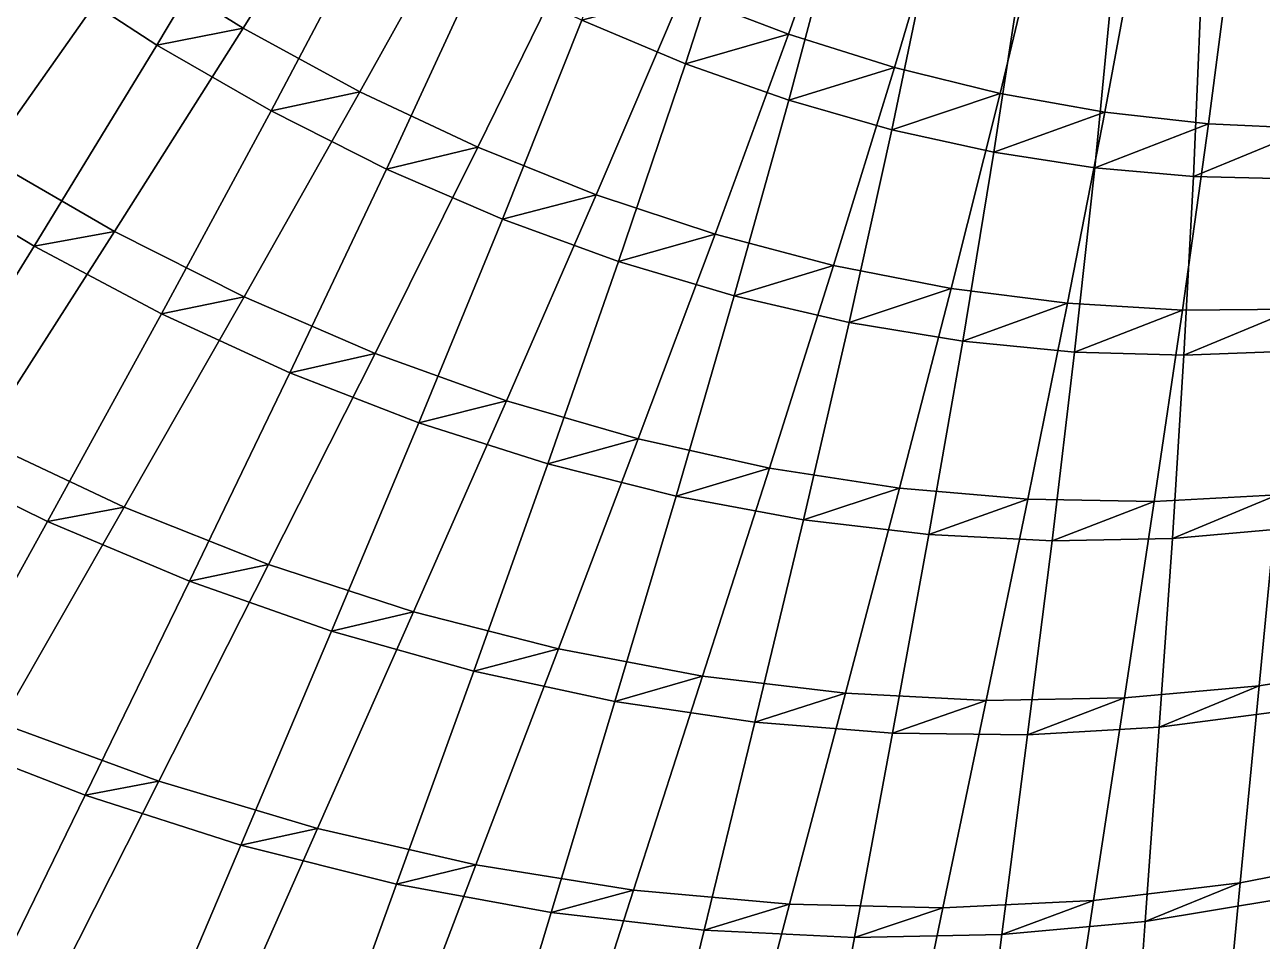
# Model space of a CAD drawing. Header units: metres. Extents: x -2184624 to 1125696, y -1900362 to 1900362.
# Drawn here: x -233512 to -54499, y -534215 to -401595 of the extents above; entities that cross this region are included whole.
import ezdxf

# ---------------------------------------------------------------- set-up
doc = ezdxf.new("R2010")
doc.units = ezdxf.units.M

msp = doc.modelspace()

# ---------------------------------------------------------------- linework, layer by layer
at = {"layer": '1'}
for points in [[(-183941.92, -373288.38, 381148.06), (-201894.14, -402082.94, 398091.2), (-218540.86, -391730.72, 408008.97), (-198757.22, -363311.16, 390628.84)], [(-197422.61, -376043.2, 363310.7), (-214405.17, -404541.56, 380000.7), (-230722.98, -393890.28, 389935.84), (-211917, -365758.03, 372788.03)], [(-112994.29, -374609.75, 323249), (-123053.3, -402951.5, 338965.94), (-138407.84, -397091.5, 350164.8), (-126578.43, -368580.62, 333848.97)], [(-214405.17, -404541.56, 380000.7), (-201894.14, -402082.94, 398091.2), (-183941.92, -373288.38, 381148.06), (-197422.61, -376043.2, 363310.7)], [(-197422.61, -376043.2, 363310.7), (-183941.92, -373288.38, 381148.06), (-201894.14, -402082.94, 398091.2), (-214405.17, -404541.56, 380000.7)], [(-168908.25, -382251.9, 371247.47), (-185016.47, -411288.16, 387732.7), (-201894.14, -402082.94, 398091.2), (-183941.92, -373288.38, 381148.06)], [(-128859.086, -379159.2, 305911.56), (-137935.27, -407232.75, 321224.5), (-152922.44, -400943.56, 332384.2), (-142090.44, -372697.38, 316447.9)], [(-137935.27, -407232.75, 321224.5), (-123053.3, -402951.5, 338965.94), (-112994.29, -374609.75, 323249), (-128859.086, -379159.2, 305911.56)], [(-128859.086, -379159.2, 305911.56), (-112994.29, -374609.75, 323249), (-123053.3, -402951.5, 338965.94), (-137935.27, -407232.75, 321224.5)], [(-99384.88, -379726.9, 312217.9), (-107704.87, -407765.28, 327313), (-123053.3, -402951.5, 338965.94), (-112994.29, -374609.75, 323249)], [(-182721.88, -385342.47, 353420.4), (-197869.5, -414074.84, 369630.88), (-214405.17, -404541.56, 380000.7), (-197422.61, -376043.2, 363310.7)], [(-115611.18, -384742.28, 294956.9), (-122965.07, -412510.53, 309623.62), (-137935.27, -407232.75, 321224.5), (-128859.086, -379159.2, 305911.56)], [(-218540.86, -391730.72, 408008.97), (-239059.89, -420783.66, 424241.94), (-257263.9, -408780.75, 434076.5), (-234891.25, -380249.38, 417488.75)], [(-122965.07, -412510.53, 309623.62), (-107704.87, -407765.28, 327313), (-99384.88, -379726.9, 312217.9), (-115611.18, -384742.28, 294956.9)], [(-115611.18, -384742.28, 294956.9), (-99384.88, -379726.9, 312217.9), (-107704.87, -407765.28, 327313), (-122965.07, -412510.53, 309623.62)], [(-85796.2, -383928.72, 300740.28), (-92420.625, -411531.9, 315191.44), (-107704.87, -407765.28, 327313), (-99384.88, -379726.9, 312217.9)], [(-230722.98, -393890.28, 389935.84), (-250319.89, -422620.4, 405979.38), (-268201.28, -410356.88, 415854.25), (-246757.84, -382137.3, 399437.8)], [(-197869.5, -414074.84, 369630.88), (-185016.47, -411288.16, 387732.7), (-168908.25, -382251.9, 371247.47), (-182721.88, -385342.47, 353420.4)], [(-182721.88, -385342.47, 353420.4), (-168908.25, -382251.9, 371247.47), (-185016.47, -411288.16, 387732.7), (-197869.5, -414074.84, 369630.88)], [(-153711.64, -390189.4, 360922.2), (-167973.77, -419332.3, 376928.75), (-185016.47, -411288.16, 387732.7), (-168908.25, -382251.9, 371247.47)], [(-102392.19, -389445.16, 283570.1), (-108069.484, -416777.72, 297569.12), (-122965.07, -412510.53, 309623.62), (-115611.18, -384742.28, 294956.9)], [(-108069.484, -416777.72, 297569.12), (-92420.625, -411531.9, 315191.44), (-85796.2, -383928.72, 300740.28), (-102392.19, -389445.16, 283570.1)], [(-102392.19, -389445.16, 283570.1), (-85796.2, -383928.72, 300740.28), (-92420.625, -411531.9, 315191.44), (-108069.484, -416777.72, 297569.12)], [(-72275.984, -387213.94, 288798.28), (-77260.14, -414253.1, 302584.25), (-92420.625, -411531.9, 315191.44), (-85796.2, -383928.72, 300740.28)], [(-167870.02, -393645.16, 343113.56), (-181181.64, -422477.88, 358823), (-197869.5, -414074.84, 369630.88), (-182721.88, -385342.47, 353420.4)], [(-93307.7, -420038.03, 285046.06), (-77260.14, -414253.1, 302584.25), (-72275.984, -387213.94, 288798.28), (-89249.19, -393268.3, 271735.1)], [(-89249.19, -393268.3, 271735.1), (-72275.984, -387213.94, 288798.28), (-77260.14, -414253.1, 302584.25), (-93307.7, -420038.03, 285046.06)], [(-58873.906, -389582.66, 276372.16), (-62285.273, -415934.38, 289473.06), (-77260.14, -414253.1, 302584.25), (-72275.984, -387213.94, 288798.28)], [(-181181.64, -422477.88, 358823), (-167973.77, -419332.3, 376928.75), (-153711.64, -390189.4, 360922.2), (-167870.02, -393645.16, 343113.56)], [(-167870.02, -393645.16, 343113.56), (-153711.64, -390189.4, 360922.2), (-167973.77, -419332.3, 376928.75), (-181181.64, -422477.88, 358823)], [(-138407.84, -397091.5, 350164.8), (-150832.64, -426204.84, 365672.25), (-167973.77, -419332.3, 376928.75), (-153711.64, -390189.4, 360922.2)], [(-89249.19, -393268.3, 271735.1), (-93307.7, -420038.03, 285046.06), (-108069.484, -416777.72, 297569.12), (-102392.19, -389445.16, 283570.1)], [(-78740.99, -422298.75, 272038.38), (-62285.273, -415934.38, 289473.06), (-58873.906, -389582.66, 276372.16), (-76230.92, -396213.53, 259433.9)], [(-76230.92, -396213.53, 259433.9), (-58873.906, -389582.66, 276372.16), (-62285.273, -415934.38, 289473.06), (-78740.99, -422298.75, 272038.38)], [(-45642.227, -391037.25, 263440.94), (-47560.17, -416584.84, 275838.03), (-62285.273, -415934.38, 289473.06), (-58873.906, -389582.66, 276372.16)], [(-250319.89, -422620.4, 405979.38), (-239059.89, -420783.66, 424241.94), (-218540.86, -391730.72, 408008.97), (-230722.98, -393890.28, 389935.84)], [(-230722.98, -393890.28, 389935.84), (-218540.86, -391730.72, 408008.97), (-239059.89, -420783.66, 424241.94), (-250319.89, -422620.4, 405979.38)], [(-201894.14, -402082.94, 398091.2), (-220536.05, -431524.38, 413951.78), (-239059.89, -420783.66, 424241.94), (-218540.86, -391730.72, 408008.97)], [(-214405.17, -404541.56, 380000.7), (-201894.14, -402082.94, 398091.2), (-218540.86, -391730.72, 408008.97), (-230722.98, -393890.28, 389935.84)], [(-230722.98, -393890.28, 389935.84), (-218540.86, -391730.72, 408008.97), (-201894.14, -402082.94, 398091.2), (-214405.17, -404541.56, 380000.7)], [(-64432.9, -423570.6, 258528.84), (-47560.17, -416584.84, 275838.03), (-45642.227, -391037.25, 263440.94), (-63388.805, -398284.75, 246647.53)], [(-63388.805, -398284.75, 246647.53), (-45642.227, -391037.25, 263440.94), (-47560.17, -416584.84, 275838.03), (-64432.9, -423570.6, 258528.84)], [(-152922.44, -400943.56, 332384.2), (-164408.08, -429741.97, 347571.5), (-181181.64, -422477.88, 358823), (-167870.02, -393645.16, 343113.56)], [(-76230.92, -396213.53, 259433.9), (-78740.99, -422298.75, 272038.38), (-93307.7, -420038.03, 285046.06), (-89249.19, -393268.3, 271735.1)], [(-214405.17, -404541.56, 380000.7), (-232132.67, -433650.25, 395652.78), (-250319.89, -422620.4, 405979.38), (-230722.98, -393890.28, 389935.84)], [(-164408.08, -429741.97, 347571.5), (-150832.64, -426204.84, 365672.25), (-138407.84, -397091.5, 350164.8), (-152922.44, -400943.56, 332384.2)], [(-152922.44, -400943.56, 332384.2), (-138407.84, -397091.5, 350164.8), (-150832.64, -426204.84, 365672.25), (-164408.08, -429741.97, 347571.5)], [(-137935.27, -407232.75, 321224.5), (-123053.3, -402951.5, 338965.94), (-138407.84, -397091.5, 350164.8), (-152922.44, -400943.56, 332384.2)], [(-152922.44, -400943.56, 332384.2), (-138407.84, -397091.5, 350164.8), (-123053.3, -402951.5, 338965.94), (-137935.27, -407232.75, 321224.5)], [(-123053.3, -402951.5, 338965.94), (-133660.67, -431899.22, 353953.53), (-150832.64, -426204.84, 365672.25), (-138407.84, -397091.5, 350164.8)], [(-63388.805, -398284.75, 246647.53), (-64432.9, -423570.6, 258528.84), (-78740.99, -422298.75, 272038.38), (-76230.92, -396213.53, 259433.9)], [(-50777.51, -399488.03, 233356.25), (-50449.766, -423868.97, 244499.88), (-64432.9, -423570.6, 258528.84), (-63388.805, -398284.75, 246647.53)], [(-137935.27, -407232.75, 321224.5), (-147616.2, -435862.4, 335868.53), (-164408.08, -429741.97, 347571.5), (-152922.44, -400943.56, 332384.2)], [(-232132.67, -433650.25, 395652.78), (-220536.05, -431524.38, 413951.78), (-201894.14, -402082.94, 398091.2), (-214405.17, -404541.56, 380000.7)], [(-214405.17, -404541.56, 380000.7), (-201894.14, -402082.94, 398091.2), (-220536.05, -431524.38, 413951.78), (-232132.67, -433650.25, 395652.78)], [(-185016.47, -411288.16, 387732.7), (-201767.86, -440982.62, 403203.6), (-220536.05, -431524.38, 413951.78), (-201894.14, -402082.94, 398091.2)], [(-197869.5, -414074.84, 369630.88), (-185016.47, -411288.16, 387732.7), (-201894.14, -402082.94, 398091.2), (-214405.17, -404541.56, 380000.7)], [(-214405.17, -404541.56, 380000.7), (-201894.14, -402082.94, 398091.2), (-185016.47, -411288.16, 387732.7), (-197869.5, -414074.84, 369630.88)], [(-197869.5, -414074.84, 369630.88), (-213715.02, -443428.06, 384873.28), (-232132.67, -433650.25, 395652.78), (-214405.17, -404541.56, 380000.7)], [(-147616.2, -435862.4, 335868.53), (-133660.67, -431899.22, 353953.53), (-123053.3, -402951.5, 338965.94), (-137935.27, -407232.75, 321224.5)], [(-137935.27, -407232.75, 321224.5), (-123053.3, -402951.5, 338965.94), (-133660.67, -431899.22, 353953.53), (-147616.2, -435862.4, 335868.53)], [(-122965.07, -412510.53, 309623.62), (-107704.87, -407765.28, 327313), (-123053.3, -402951.5, 338965.94), (-137935.27, -407232.75, 321224.5)], [(-137935.27, -407232.75, 321224.5), (-123053.3, -402951.5, 338965.94), (-107704.87, -407765.28, 327313), (-122965.07, -412510.53, 309623.62)], [(-107704.87, -407765.28, 327313), (-116526.195, -436412.47, 341760.53), (-133660.67, -431899.22, 353953.53), (-123053.3, -402951.5, 338965.94)], [(-122965.07, -412510.53, 309623.62), (-130874.13, -440838.28, 323703.9), (-147616.2, -435862.4, 335868.53), (-137935.27, -407232.75, 321224.5)], [(-130874.13, -440838.28, 323703.9), (-116526.195, -436412.47, 341760.53), (-107704.87, -407765.28, 327313), (-122965.07, -412510.53, 309623.62)], [(-122965.07, -412510.53, 309623.62), (-107704.87, -407765.28, 327313), (-116526.195, -436412.47, 341760.53), (-130874.13, -440838.28, 323703.9)], [(-108069.484, -416777.72, 297569.12), (-92420.625, -411531.9, 315191.44), (-107704.87, -407765.28, 327313), (-122965.07, -412510.53, 309623.62)], [(-122965.07, -412510.53, 309623.62), (-107704.87, -407765.28, 327313), (-92420.625, -411531.9, 315191.44), (-108069.484, -416777.72, 297569.12)], [(-92420.625, -411531.9, 315191.44), (-99499.44, -439745.75, 329078.88), (-116526.195, -436412.47, 341760.53), (-107704.87, -407765.28, 327313)], [(-213715.02, -443428.06, 384873.28), (-201767.86, -440982.62, 403203.6), (-185016.47, -411288.16, 387732.7), (-197869.5, -414074.84, 369630.88)], [(-197869.5, -414074.84, 369630.88), (-185016.47, -411288.16, 387732.7), (-201767.86, -440982.62, 403203.6), (-213715.02, -443428.06, 384873.28)], [(-167973.77, -419332.3, 376928.75), (-182832.17, -449142.94, 391992.28), (-201767.86, -440982.62, 403203.6), (-185016.47, -411288.16, 387732.7)], [(-181181.64, -422477.88, 358823), (-167973.77, -419332.3, 376928.75), (-185016.47, -411288.16, 387732.7), (-197869.5, -414074.84, 369630.88)], [(-197869.5, -414074.84, 369630.88), (-185016.47, -411288.16, 387732.7), (-167973.77, -419332.3, 376928.75), (-181181.64, -422477.88, 358823)], [(-114251.86, -444672.8, 311065.56), (-99499.44, -439745.75, 329078.88), (-92420.625, -411531.9, 315191.44), (-108069.484, -416777.72, 297569.12)], [(-108069.484, -416777.72, 297569.12), (-92420.625, -411531.9, 315191.44), (-99499.44, -439745.75, 329078.88), (-114251.86, -444672.8, 311065.56)], [(-93307.7, -420038.03, 285046.06), (-77260.14, -414253.1, 302584.25), (-92420.625, -411531.9, 315191.44), (-108069.484, -416777.72, 297569.12)], [(-108069.484, -416777.72, 297569.12), (-92420.625, -411531.9, 315191.44), (-77260.14, -414253.1, 302584.25), (-93307.7, -420038.03, 285046.06)], [(-77260.14, -414253.1, 302584.25), (-82651.695, -441904.38, 315892.03), (-99499.44, -439745.75, 329078.88), (-92420.625, -411531.9, 315191.44)], [(-108069.484, -416777.72, 297569.12), (-114251.86, -444672.8, 311065.56), (-130874.13, -440838.28, 323703.9), (-122965.07, -412510.53, 309623.62)], [(-181181.64, -422477.88, 358823), (-195143.45, -451940.3, 373637.16), (-213715.02, -443428.06, 384873.28), (-197869.5, -414074.84, 369630.88)], [(-97820.4, -447373.3, 297939.4), (-82651.695, -441904.38, 315892.03), (-77260.14, -414253.1, 302584.25), (-93307.7, -420038.03, 285046.06)], [(-93307.7, -420038.03, 285046.06), (-77260.14, -414253.1, 302584.25), (-82651.695, -441904.38, 315892.03), (-97820.4, -447373.3, 297939.4)], [(-78740.99, -422298.75, 272038.38), (-62285.273, -415934.38, 289473.06), (-77260.14, -414253.1, 302584.25), (-93307.7, -420038.03, 285046.06)], [(-93307.7, -420038.03, 285046.06), (-77260.14, -414253.1, 302584.25), (-62285.273, -415934.38, 289473.06), (-78740.99, -422298.75, 272038.38)], [(-62285.273, -415934.38, 289473.06), (-66056.65, -442899.53, 302182), (-82651.695, -441904.38, 315892.03), (-77260.14, -414253.1, 302584.25)], [(-93307.7, -420038.03, 285046.06), (-97820.4, -447373.3, 297939.4), (-114251.86, -444672.8, 311065.56), (-108069.484, -416777.72, 297569.12)], [(-81653.24, -448952.9, 284310.25), (-66056.65, -442899.53, 302182), (-62285.273, -415934.38, 289473.06), (-78740.99, -422298.75, 272038.38)], [(-78740.99, -422298.75, 272038.38), (-62285.273, -415934.38, 289473.06), (-66056.65, -442899.53, 302182), (-81653.24, -448952.9, 284310.25)], [(-64432.9, -423570.6, 258528.84), (-47560.17, -416584.84, 275838.03), (-62285.273, -415934.38, 289473.06), (-78740.99, -422298.75, 272038.38)], [(-78740.99, -422298.75, 272038.38), (-62285.273, -415934.38, 289473.06), (-47560.17, -416584.84, 275838.03), (-64432.9, -423570.6, 258528.84)], [(-47560.17, -416584.84, 275838.03), (-49790.24, -442747.66, 287929.3), (-66056.65, -442899.53, 302182), (-62285.273, -415934.38, 289473.06)], [(-65825.79, -449429.78, 270161.56), (-49790.24, -442747.66, 287929.3), (-47560.17, -416584.84, 275838.03), (-64432.9, -423570.6, 258528.84)], [(-64432.9, -423570.6, 258528.84), (-47560.17, -416584.84, 275838.03), (-49790.24, -442747.66, 287929.3), (-65825.79, -449429.78, 270161.56)], [(-50449.766, -423868.97, 244499.88), (-33152.094, -416218.53, 261659.1), (-47560.17, -416584.84, 275838.03), (-64432.9, -423570.6, 258528.84)], [(-64432.9, -423570.6, 258528.84), (-47560.17, -416584.84, 275838.03), (-33152.094, -416218.53, 261659.1), (-50449.766, -423868.97, 244499.88)], [(-195143.45, -451940.3, 373637.16), (-182832.17, -449142.94, 391992.28), (-167973.77, -419332.3, 376928.75), (-181181.64, -422477.88, 358823)], [(-181181.64, -422477.88, 358823), (-167973.77, -419332.3, 376928.75), (-182832.17, -449142.94, 391992.28), (-195143.45, -451940.3, 373637.16)], [(-150832.64, -426204.84, 365672.25), (-163806.14, -455993.8, 380310.9), (-182832.17, -449142.94, 391992.28), (-167973.77, -419332.3, 376928.75)], [(-164408.08, -429741.97, 347571.5), (-150832.64, -426204.84, 365672.25), (-167973.77, -419332.3, 376928.75), (-181181.64, -422477.88, 358823)], [(-181181.64, -422477.88, 358823), (-167973.77, -419332.3, 376928.75), (-150832.64, -426204.84, 365672.25), (-164408.08, -429741.97, 347571.5)], [(-78740.99, -422298.75, 272038.38), (-81653.24, -448952.9, 284310.25), (-97820.4, -447373.3, 297939.4), (-93307.7, -420038.03, 285046.06)], [(-220536.05, -431524.38, 413951.78), (-239817.56, -461682.06, 428676.88), (-260265.23, -450537.22, 439276.9), (-239059.89, -420783.66, 424241.94)], [(-232132.67, -433650.25, 395652.78), (-220536.05, -431524.38, 413951.78), (-239059.89, -420783.66, 424241.94), (-250319.89, -422620.4, 405979.38)], [(-250319.89, -422620.4, 405979.38), (-239059.89, -420783.66, 424241.94), (-220536.05, -431524.38, 413951.78), (-232132.67, -433650.25, 395652.78)], [(-64432.9, -423570.6, 258528.84), (-65825.79, -449429.78, 270161.56), (-81653.24, -448952.9, 284310.25), (-78740.99, -422298.75, 272038.38)], [(-232132.67, -433650.25, 395652.78), (-250549.9, -463447.8, 410206), (-270653.34, -452024.6, 420859.97), (-250319.89, -422620.4, 405979.38)], [(-164408.08, -429741.97, 347571.5), (-176495.05, -459177.5, 361939.03), (-195143.45, -451940.3, 373637.16), (-181181.64, -422477.88, 358823)], [(-50449.766, -423868.97, 244499.88), (-50415.4, -448828.56, 255477.4), (-65825.79, -449429.78, 270161.56), (-64432.9, -423570.6, 258528.84)], [(-176495.05, -459177.5, 361939.03), (-163806.14, -455993.8, 380310.9), (-150832.64, -426204.84, 365672.25), (-164408.08, -429741.97, 347571.5)], [(-164408.08, -429741.97, 347571.5), (-150832.64, -426204.84, 365672.25), (-163806.14, -455993.8, 380310.9), (-176495.05, -459177.5, 361939.03)], [(-147616.2, -435862.4, 335868.53), (-133660.67, -431899.22, 353953.53), (-150832.64, -426204.84, 365672.25), (-164408.08, -429741.97, 347571.5)], [(-164408.08, -429741.97, 347571.5), (-150832.64, -426204.84, 365672.25), (-133660.67, -431899.22, 353953.53), (-147616.2, -435862.4, 335868.53)], [(-133660.67, -431899.22, 353953.53), (-144768.7, -461529.1, 368149.66), (-163806.14, -455993.8, 380310.9), (-150832.64, -426204.84, 365672.25)], [(-147616.2, -435862.4, 335868.53), (-157848.73, -465135.4, 349771.03), (-176495.05, -459177.5, 361939.03), (-164408.08, -429741.97, 347571.5)], [(-250549.9, -463447.8, 410206), (-239817.56, -461682.06, 428676.88), (-220536.05, -431524.38, 413951.78), (-232132.67, -433650.25, 395652.78)], [(-232132.67, -433650.25, 395652.78), (-220536.05, -431524.38, 413951.78), (-239817.56, -461682.06, 428676.88), (-250549.9, -463447.8, 410206)], [(-201767.86, -440982.62, 403203.6), (-219111.36, -471407.2, 417604.56), (-239817.56, -461682.06, 428676.88), (-220536.05, -431524.38, 413951.78)], [(-213715.02, -443428.06, 384873.28), (-201767.86, -440982.62, 403203.6), (-220536.05, -431524.38, 413951.78), (-232132.67, -433650.25, 395652.78)], [(-232132.67, -433650.25, 395652.78), (-220536.05, -431524.38, 413951.78), (-201767.86, -440982.62, 403203.6), (-213715.02, -443428.06, 384873.28)], [(-157848.73, -465135.4, 349771.03), (-144768.7, -461529.1, 368149.66), (-133660.67, -431899.22, 353953.53), (-147616.2, -435862.4, 335868.53)], [(-147616.2, -435862.4, 335868.53), (-133660.67, -431899.22, 353953.53), (-144768.7, -461529.1, 368149.66), (-157848.73, -465135.4, 349771.03)], [(-130874.13, -440838.28, 323703.9), (-116526.195, -436412.47, 341760.53), (-133660.67, -431899.22, 353953.53), (-147616.2, -435862.4, 335868.53)], [(-147616.2, -435862.4, 335868.53), (-133660.67, -431899.22, 353953.53), (-116526.195, -436412.47, 341760.53), (-130874.13, -440838.28, 323703.9)], [(-116526.195, -436412.47, 341760.53), (-125800.01, -465746.97, 355496.2), (-144768.7, -461529.1, 368149.66), (-133660.67, -431899.22, 353953.53)], [(-213715.02, -443428.06, 384873.28), (-230202.23, -473483.2, 399083.8), (-250549.9, -463447.8, 410206), (-232132.67, -433650.25, 395652.78)], [(-130874.13, -440838.28, 323703.9), (-139284.42, -469814.4, 337122.94), (-157848.73, -465135.4, 349771.03), (-147616.2, -435862.4, 335868.53)], [(-139284.42, -469814.4, 337122.94), (-125800.01, -465746.97, 355496.2), (-116526.195, -436412.47, 341760.53), (-130874.13, -440838.28, 323703.9)], [(-130874.13, -440838.28, 323703.9), (-116526.195, -436412.47, 341760.53), (-125800.01, -465746.97, 355496.2), (-139284.42, -469814.4, 337122.94)], [(-114251.86, -444672.8, 311065.56), (-99499.44, -439745.75, 329078.88), (-116526.195, -436412.47, 341760.53), (-130874.13, -440838.28, 323703.9)], [(-130874.13, -440838.28, 323703.9), (-116526.195, -436412.47, 341760.53), (-99499.44, -439745.75, 329078.88), (-114251.86, -444672.8, 311065.56)], [(-99499.44, -439745.75, 329078.88), (-106981.74, -468650.84, 342336.22), (-125800.01, -465746.97, 355496.2), (-116526.195, -436412.47, 341760.53)], [(-120883.73, -473220.28, 323982.72), (-106981.74, -468650.84, 342336.22), (-99499.44, -439745.75, 329078.88), (-114251.86, -444672.8, 311065.56)], [(-114251.86, -444672.8, 311065.56), (-99499.44, -439745.75, 329078.88), (-106981.74, -468650.84, 342336.22), (-120883.73, -473220.28, 323982.72)], [(-97820.4, -447373.3, 297939.4), (-82651.695, -441904.38, 315892.03), (-99499.44, -439745.75, 329078.88), (-114251.86, -444672.8, 311065.56)], [(-114251.86, -444672.8, 311065.56), (-99499.44, -439745.75, 329078.88), (-82651.695, -441904.38, 315892.03), (-97820.4, -447373.3, 297939.4)], [(-82651.695, -441904.38, 315892.03), (-88397.14, -470250.6, 328653), (-106981.74, -468650.84, 342336.22), (-99499.44, -439745.75, 329078.88)], [(-230202.23, -473483.2, 399083.8), (-219111.36, -471407.2, 417604.56), (-201767.86, -440982.62, 403203.6), (-213715.02, -443428.06, 384873.28)], [(-213715.02, -443428.06, 384873.28), (-201767.86, -440982.62, 403203.6), (-219111.36, -471407.2, 417604.56), (-230202.23, -473483.2, 399083.8)], [(-182832.17, -449142.94, 391992.28), (-198234.02, -479695.4, 406054.84), (-219111.36, -471407.2, 417604.56), (-201767.86, -440982.62, 403203.6)], [(-195143.45, -451940.3, 373637.16), (-182832.17, -449142.94, 391992.28), (-201767.86, -440982.62, 403203.6), (-213715.02, -443428.06, 384873.28)], [(-213715.02, -443428.06, 384873.28), (-201767.86, -440982.62, 403203.6), (-182832.17, -449142.94, 391992.28), (-195143.45, -451940.3, 373637.16)], [(-114251.86, -444672.8, 311065.56), (-120883.73, -473220.28, 323982.72), (-139284.42, -469814.4, 337122.94), (-130874.13, -440838.28, 323703.9)], [(-102729.72, -475365.03, 310336.44), (-88397.14, -470250.6, 328653), (-82651.695, -441904.38, 315892.03), (-97820.4, -447373.3, 297939.4)], [(-97820.4, -447373.3, 297939.4), (-82651.695, -441904.38, 315892.03), (-88397.14, -470250.6, 328653), (-102729.72, -475365.03, 310336.44)], [(-81653.24, -448952.9, 284310.25), (-66056.65, -442899.53, 302182), (-82651.695, -441904.38, 315892.03), (-97820.4, -447373.3, 297939.4)], [(-97820.4, -447373.3, 297939.4), (-82651.695, -441904.38, 315892.03), (-66056.65, -442899.53, 302182), (-81653.24, -448952.9, 284310.25)], [(-66056.65, -442899.53, 302182), (-70131.43, -470562.62, 314428.44), (-88397.14, -470250.6, 328653), (-82651.695, -441904.38, 315892.03)], [(-50415.4, -448828.56, 255477.4), (-33930.42, -441471.88, 273114.9), (-49790.24, -442747.66, 287929.3), (-65825.79, -449429.78, 270161.56)], [(-65825.79, -449429.78, 270161.56), (-49790.24, -442747.66, 287929.3), (-33930.42, -441471.88, 273114.9), (-50415.4, -448828.56, 255477.4)], [(-195143.45, -451940.3, 373637.16), (-209697.58, -482115.47, 387489.72), (-230202.23, -473483.2, 399083.8), (-213715.02, -443428.06, 384873.28)], [(-84907.62, -476267.06, 296169.06), (-70131.43, -470562.62, 314428.44), (-66056.65, -442899.53, 302182), (-81653.24, -448952.9, 284310.25)], [(-81653.24, -448952.9, 284310.25), (-66056.65, -442899.53, 302182), (-70131.43, -470562.62, 314428.44), (-84907.62, -476267.06, 296169.06)], [(-65825.79, -449429.78, 270161.56), (-49790.24, -442747.66, 287929.3), (-66056.65, -442899.53, 302182), (-81653.24, -448952.9, 284310.25)], [(-81653.24, -448952.9, 284310.25), (-66056.65, -442899.53, 302182), (-49790.24, -442747.66, 287929.3), (-65825.79, -449429.78, 270161.56)], [(-49790.24, -442747.66, 287929.3), (-52271.996, -469610.5, 299642.44), (-70131.43, -470562.62, 314428.44), (-66056.65, -442899.53, 302182)], [(-67504.45, -475952.12, 281463.88), (-52271.996, -469610.5, 299642.44), (-49790.24, -442747.66, 287929.3), (-65825.79, -449429.78, 270161.56)], [(-65825.79, -449429.78, 270161.56), (-49790.24, -442747.66, 287929.3), (-52271.996, -469610.5, 299642.44), (-67504.45, -475952.12, 281463.88)], [(-97820.4, -447373.3, 297939.4), (-102729.72, -475365.03, 310336.44), (-120883.73, -473220.28, 323982.72), (-114251.86, -444672.8, 311065.56)], [(-81653.24, -448952.9, 284310.25), (-84907.62, -476267.06, 296169.06), (-102729.72, -475365.03, 310336.44), (-97820.4, -447373.3, 297939.4)], [(-209697.58, -482115.47, 387489.72), (-198234.02, -479695.4, 406054.84), (-182832.17, -449142.94, 391992.28), (-195143.45, -451940.3, 373637.16)], [(-195143.45, -451940.3, 373637.16), (-182832.17, -449142.94, 391992.28), (-198234.02, -479695.4, 406054.84), (-209697.58, -482115.47, 387489.72)], [(-163806.14, -455993.8, 380310.9), (-177273.97, -486535.1, 394020.28), (-198234.02, -479695.4, 406054.84), (-182832.17, -449142.94, 391992.28)], [(-176495.05, -459177.5, 361939.03), (-163806.14, -455993.8, 380310.9), (-182832.17, -449142.94, 391992.28), (-195143.45, -451940.3, 373637.16)], [(-195143.45, -451940.3, 373637.16), (-182832.17, -449142.94, 391992.28), (-163806.14, -455993.8, 380310.9), (-176495.05, -459177.5, 361939.03)], [(-65825.79, -449429.78, 270161.56), (-67504.45, -475952.12, 281463.88), (-84907.62, -476267.06, 296169.06), (-81653.24, -448952.9, 284310.25)], [(-50415.4, -448828.56, 255477.4), (-50608.24, -474454.34, 266204.78), (-67504.45, -475952.12, 281463.88), (-65825.79, -449429.78, 270161.56)], [(-176495.05, -459177.5, 361939.03), (-189124.25, -489335.28, 375417.9), (-209697.58, -482115.47, 387489.72), (-195143.45, -451940.3, 373637.16)], [(-189124.25, -489335.28, 375417.9), (-177273.97, -486535.1, 394020.28), (-163806.14, -455993.8, 380310.9), (-176495.05, -459177.5, 361939.03)], [(-176495.05, -459177.5, 361939.03), (-163806.14, -455993.8, 380310.9), (-177273.97, -486535.1, 394020.28), (-189124.25, -489335.28, 375417.9)], [(-144768.7, -461529.1, 368149.66), (-156321.34, -491919.97, 381490.9), (-177273.97, -486535.1, 394020.28), (-163806.14, -455993.8, 380310.9)], [(-157848.73, -465135.4, 349771.03), (-144768.7, -461529.1, 368149.66), (-163806.14, -455993.8, 380310.9), (-176495.05, -459177.5, 361939.03)], [(-176495.05, -459177.5, 361939.03), (-163806.14, -455993.8, 380310.9), (-144768.7, -461529.1, 368149.66), (-157848.73, -465135.4, 349771.03)], [(-157848.73, -465135.4, 349771.03), (-168572.34, -495138.6, 362860.28), (-189124.25, -489335.28, 375417.9), (-176495.05, -459177.5, 361939.03)], [(-219111.36, -471407.2, 417604.56), (-236990.4, -502637.44, 430879.38), (-259684.64, -492629.44, 442212.8), (-239817.56, -461682.06, 428676.88)], [(-230202.23, -473483.2, 399083.8), (-219111.36, -471407.2, 417604.56), (-239817.56, -461682.06, 428676.88), (-250549.9, -463447.8, 410206)], [(-250549.9, -463447.8, 410206), (-239817.56, -461682.06, 428676.88), (-219111.36, -471407.2, 417604.56), (-230202.23, -473483.2, 399083.8)], [(-168572.34, -495138.6, 362860.28), (-156321.34, -491919.97, 381490.9), (-144768.7, -461529.1, 368149.66), (-157848.73, -465135.4, 349771.03)], [(-157848.73, -465135.4, 349771.03), (-144768.7, -461529.1, 368149.66), (-156321.34, -491919.97, 381490.9), (-168572.34, -495138.6, 362860.28)], [(-139284.42, -469814.4, 337122.94), (-125800.01, -465746.97, 355496.2), (-144768.7, -461529.1, 368149.66), (-157848.73, -465135.4, 349771.03)], [(-157848.73, -465135.4, 349771.03), (-144768.7, -461529.1, 368149.66), (-125800.01, -465746.97, 355496.2), (-139284.42, -469814.4, 337122.94)], [(-125800.01, -465746.97, 355496.2), (-135467.88, -495849.53, 368454.12), (-156321.34, -491919.97, 381490.9), (-144768.7, -461529.1, 368149.66)], [(-230202.23, -473483.2, 399083.8), (-247270.16, -504321.8, 412199.5), (-269598.03, -494013.94, 423599.94), (-250549.9, -463447.8, 410206)], [(-139284.42, -469814.4, 337122.94), (-148133.5, -499527.22, 349806.44), (-168572.34, -495138.6, 362860.28), (-157848.73, -465135.4, 349771.03)], [(-148133.5, -499527.22, 349806.44), (-135467.88, -495849.53, 368454.12), (-125800.01, -465746.97, 355496.2), (-139284.42, -469814.4, 337122.94)], [(-139284.42, -469814.4, 337122.94), (-125800.01, -465746.97, 355496.2), (-135467.88, -495849.53, 368454.12), (-148133.5, -499527.22, 349806.44)], [(-120883.73, -473220.28, 323982.72), (-106981.74, -468650.84, 342336.22), (-125800.01, -465746.97, 355496.2), (-139284.42, -469814.4, 337122.94)], [(-139284.42, -469814.4, 337122.94), (-125800.01, -465746.97, 355496.2), (-106981.74, -468650.84, 342336.22), (-120883.73, -473220.28, 323982.72)], [(-106981.74, -468650.84, 342336.22), (-114806.71, -498330.5, 354894.94), (-135467.88, -495849.53, 368454.12), (-125800.01, -465746.97, 355496.2)], [(-127900.74, -502510.3, 336243.88), (-114806.71, -498330.5, 354894.94), (-106981.74, -468650.84, 342336.22), (-120883.73, -473220.28, 323982.72)], [(-120883.73, -473220.28, 323982.72), (-106981.74, -468650.84, 342336.22), (-114806.71, -498330.5, 354894.94), (-127900.74, -502510.3, 336243.88)], [(-102729.72, -475365.03, 310336.44), (-88397.14, -470250.6, 328653), (-106981.74, -468650.84, 342336.22), (-120883.73, -473220.28, 323982.72)], [(-120883.73, -473220.28, 323982.72), (-106981.74, -468650.84, 342336.22), (-88397.14, -470250.6, 328653), (-102729.72, -475365.03, 310336.44)], [(-88397.14, -470250.6, 328653), (-94432.945, -499376.03, 340796.03), (-114806.71, -498330.5, 354894.94), (-106981.74, -468650.84, 342336.22)], [(-50608.24, -474454.34, 266204.78), (-34907.223, -467426.72, 284275.22), (-52271.996, -469610.5, 299642.44), (-67504.45, -475952.12, 281463.88)], [(-67504.45, -475952.12, 281463.88), (-52271.996, -469610.5, 299642.44), (-34907.223, -467426.72, 284275.22), (-50608.24, -474454.34, 266204.78)], [(-34907.223, -467426.72, 284275.22), (-36009.785, -494165.84, 295062.1), (-54935.895, -497257.5, 310900.66), (-52271.996, -469610.5, 299642.44)], [(-120883.73, -473220.28, 323982.72), (-127900.74, -502510.3, 336243.88), (-148133.5, -499527.22, 349806.44), (-139284.42, -469814.4, 337122.94)], [(-107969.18, -504103.47, 322158.1), (-94432.945, -499376.03, 340796.03), (-88397.14, -470250.6, 328653), (-102729.72, -475365.03, 310336.44)], [(-102729.72, -475365.03, 310336.44), (-88397.14, -470250.6, 328653), (-94432.945, -499376.03, 340796.03), (-107969.18, -504103.47, 322158.1)], [(-84907.62, -476267.06, 296169.06), (-70131.43, -470562.62, 314428.44), (-88397.14, -470250.6, 328653), (-102729.72, -475365.03, 310336.44)], [(-102729.72, -475365.03, 310336.44), (-88397.14, -470250.6, 328653), (-70131.43, -470562.62, 314428.44), (-84907.62, -476267.06, 296169.06)], [(-70131.43, -470562.62, 314428.44), (-74443.31, -499008.06, 326138.22), (-94432.945, -499376.03, 340796.03), (-88397.14, -470250.6, 328653)], [(-88435.516, -504330.94, 307533.22), (-74443.31, -499008.06, 326138.22), (-70131.43, -470562.62, 314428.44), (-84907.62, -476267.06, 296169.06)], [(-84907.62, -476267.06, 296169.06), (-70131.43, -470562.62, 314428.44), (-74443.31, -499008.06, 326138.22), (-88435.516, -504330.94, 307533.22)], [(-67504.45, -475952.12, 281463.88), (-52271.996, -469610.5, 299642.44), (-70131.43, -470562.62, 314428.44), (-84907.62, -476267.06, 296169.06)], [(-84907.62, -476267.06, 296169.06), (-70131.43, -470562.62, 314428.44), (-52271.996, -469610.5, 299642.44), (-67504.45, -475952.12, 281463.88)], [(-52271.996, -469610.5, 299642.44), (-54935.895, -497257.5, 310900.66), (-74443.31, -499008.06, 326138.22), (-70131.43, -470562.62, 314428.44)], [(-69397.72, -503226, 292352.16), (-54935.895, -497257.5, 310900.66), (-52271.996, -469610.5, 299642.44), (-67504.45, -475952.12, 281463.88)], [(-67504.45, -475952.12, 281463.88), (-52271.996, -469610.5, 299642.44), (-54935.895, -497257.5, 310900.66), (-69397.72, -503226, 292352.16)], [(-247270.16, -504321.8, 412199.5), (-236990.4, -502637.44, 430879.38), (-219111.36, -471407.2, 417604.56), (-230202.23, -473483.2, 399083.8)], [(-230202.23, -473483.2, 399083.8), (-219111.36, -471407.2, 417604.56), (-236990.4, -502637.44, 430879.38), (-247270.16, -504321.8, 412199.5)], [(-198234.02, -479695.4, 406054.84), (-214120.77, -511067.84, 419057.16), (-236990.4, -502637.44, 430879.38), (-219111.36, -471407.2, 417604.56)], [(-209697.58, -482115.47, 387489.72), (-198234.02, -479695.4, 406054.84), (-219111.36, -471407.2, 417604.56), (-230202.23, -473483.2, 399083.8)], [(-230202.23, -473483.2, 399083.8), (-219111.36, -471407.2, 417604.56), (-198234.02, -479695.4, 406054.84), (-209697.58, -482115.47, 387489.72)], [(-209697.58, -482115.47, 387489.72), (-224781.3, -513087.53, 400314.66), (-247270.16, -504321.8, 412199.5), (-230202.23, -473483.2, 399083.8)], [(-102729.72, -475365.03, 310336.44), (-107969.18, -504103.47, 322158.1), (-127900.74, -502510.3, 336243.88), (-120883.73, -473220.28, 323982.72)], [(-84907.62, -476267.06, 296169.06), (-88435.516, -504330.94, 307533.22), (-107969.18, -504103.47, 322158.1), (-102729.72, -475365.03, 310336.44)], [(-67504.45, -475952.12, 281463.88), (-69397.72, -503226, 292352.16), (-88435.516, -504330.94, 307533.22), (-84907.62, -476267.06, 296169.06)], [(-50608.24, -474454.34, 266204.78), (-50954.754, -500832.1, 276597.66), (-69397.72, -503226, 292352.16), (-67504.45, -475952.12, 281463.88)], [(-224781.3, -513087.53, 400314.66), (-214120.77, -511067.84, 419057.16), (-198234.02, -479695.4, 406054.84), (-209697.58, -482115.47, 387489.72)], [(-209697.58, -482115.47, 387489.72), (-198234.02, -479695.4, 406054.84), (-214120.77, -511067.84, 419057.16), (-224781.3, -513087.53, 400314.66)], [(-177273.97, -486535.1, 394020.28), (-191175.28, -517908.47, 406738.3), (-214120.77, -511067.84, 419057.16), (-198234.02, -479695.4, 406054.84)], [(-189124.25, -489335.28, 375417.9), (-177273.97, -486535.1, 394020.28), (-198234.02, -479695.4, 406054.84), (-209697.58, -482115.47, 387489.72)], [(-209697.58, -482115.47, 387489.72), (-198234.02, -479695.4, 406054.84), (-177273.97, -486535.1, 394020.28), (-189124.25, -489335.28, 375417.9)], [(-189124.25, -489335.28, 375417.9), (-202230.84, -520301.22, 387939.12), (-224781.3, -513087.53, 400314.66), (-209697.58, -482115.47, 387489.72)], [(-202230.84, -520301.22, 387939.12), (-191175.28, -517908.47, 406738.3), (-177273.97, -486535.1, 394020.28), (-189124.25, -489335.28, 375417.9)], [(-189124.25, -489335.28, 375417.9), (-177273.97, -486535.1, 394020.28), (-191175.28, -517908.47, 406738.3), (-202230.84, -520301.22, 387939.12)], [(-156321.34, -491919.97, 381490.9), (-168255.27, -523153.25, 393912.53), (-191175.28, -517908.47, 406738.3), (-177273.97, -486535.1, 394020.28)], [(-168572.34, -495138.6, 362860.28), (-156321.34, -491919.97, 381490.9), (-177273.97, -486535.1, 394020.28), (-189124.25, -489335.28, 375417.9)], [(-189124.25, -489335.28, 375417.9), (-177273.97, -486535.1, 394020.28), (-156321.34, -491919.97, 381490.9), (-168572.34, -495138.6, 362860.28)], [(-168572.34, -495138.6, 362860.28), (-179720.08, -525959.25, 375064.66), (-202230.84, -520301.22, 387939.12), (-189124.25, -489335.28, 375417.9)], [(-179720.08, -525959.25, 375064.66), (-168255.27, -523153.25, 393912.53), (-156321.34, -491919.97, 381490.9), (-168572.34, -495138.6, 362860.28)], [(-168572.34, -495138.6, 362860.28), (-156321.34, -491919.97, 381490.9), (-168255.27, -523153.25, 393912.53), (-179720.08, -525959.25, 375064.66)], [(-148133.5, -499527.22, 349806.44), (-135467.88, -495849.53, 368454.12), (-156321.34, -491919.97, 381490.9), (-168572.34, -495138.6, 362860.28)], [(-168572.34, -495138.6, 362860.28), (-156321.34, -491919.97, 381490.9), (-135467.88, -495849.53, 368454.12), (-148133.5, -499527.22, 349806.44)], [(-135467.88, -495849.53, 368454.12), (-145463.8, -526803.56, 380566.38), (-168255.27, -523153.25, 393912.53), (-156321.34, -491919.97, 381490.9)], [(-148133.5, -499527.22, 349806.44), (-157352.05, -530065.56, 361679.8), (-179720.08, -525959.25, 375064.66), (-168572.34, -495138.6, 362860.28)], [(-157352.05, -530065.56, 361679.8), (-145463.8, -526803.56, 380566.38), (-135467.88, -495849.53, 368454.12), (-148133.5, -499527.22, 349806.44)], [(-148133.5, -499527.22, 349806.44), (-135467.88, -495849.53, 368454.12), (-145463.8, -526803.56, 380566.38), (-157352.05, -530065.56, 361679.8)], [(-127900.74, -502510.3, 336243.88), (-114806.71, -498330.5, 354894.94), (-135467.88, -495849.53, 368454.12), (-148133.5, -499527.22, 349806.44)], [(-148133.5, -499527.22, 349806.44), (-135467.88, -495849.53, 368454.12), (-114806.71, -498330.5, 354894.94), (-127900.74, -502510.3, 336243.88)], [(-114806.71, -498330.5, 354894.94), (-122905.72, -528868.25, 366684.12), (-145463.8, -526803.56, 380566.38), (-135467.88, -495849.53, 368454.12)], [(-50954.754, -500832.1, 276597.66), (-36009.785, -494165.84, 295062.1), (-54935.895, -497257.5, 310900.66), (-69397.72, -503226, 292352.16)], [(-69397.72, -503226, 292352.16), (-54935.895, -497257.5, 310900.66), (-36009.785, -494165.84, 295062.1), (-50954.754, -500832.1, 276597.66)], [(-36009.785, -494165.84, 295062.1), (-37157.02, -521770.34, 305394.47), (-57704.13, -525771.94, 321625.7), (-54935.895, -497257.5, 310900.66)], [(-69397.72, -503226, 292352.16), (-54935.895, -497257.5, 310900.66), (-74443.31, -499008.06, 326138.22), (-88435.516, -504330.94, 307533.22)], [(-88435.516, -504330.94, 307533.22), (-74443.31, -499008.06, 326138.22), (-54935.895, -497257.5, 310900.66), (-69397.72, -503226, 292352.16)], [(-54935.895, -497257.5, 310900.66), (-57704.13, -525771.94, 321625.7), (-78917.39, -528320, 337235.38), (-74443.31, -499008.06, 326138.22)], [(-71426.86, -531338.06, 302742.44), (-57704.13, -525771.94, 321625.7), (-54935.895, -497257.5, 310900.66), (-69397.72, -503226, 292352.16)], [(-69397.72, -503226, 292352.16), (-54935.895, -497257.5, 310900.66), (-57704.13, -525771.94, 321625.7), (-71426.86, -531338.06, 302742.44)], [(-135231.44, -532631.6, 347771.5), (-122905.72, -528868.25, 366684.12), (-114806.71, -498330.5, 354894.94), (-127900.74, -502510.3, 336243.88)], [(-127900.74, -502510.3, 336243.88), (-114806.71, -498330.5, 354894.94), (-122905.72, -528868.25, 366684.12), (-135231.44, -532631.6, 347771.5)], [(-107969.18, -504103.47, 322158.1), (-94432.945, -499376.03, 340796.03), (-114806.71, -498330.5, 354894.94), (-127900.74, -502510.3, 336243.88)], [(-127900.74, -502510.3, 336243.88), (-114806.71, -498330.5, 354894.94), (-94432.945, -499376.03, 340796.03), (-107969.18, -504103.47, 322158.1)], [(-94432.945, -499376.03, 340796.03), (-100687.67, -529364.8, 352247.4), (-122905.72, -528868.25, 366684.12), (-114806.71, -498330.5, 354894.94)], [(-113464.97, -533677.56, 333324.34), (-100687.67, -529364.8, 352247.4), (-94432.945, -499376.03, 340796.03), (-107969.18, -504103.47, 322158.1)], [(-107969.18, -504103.47, 322158.1), (-94432.945, -499376.03, 340796.03), (-100687.67, -529364.8, 352247.4), (-113464.97, -533677.56, 333324.34)], [(-88435.516, -504330.94, 307533.22), (-74443.31, -499008.06, 326138.22), (-94432.945, -499376.03, 340796.03), (-107969.18, -504103.47, 322158.1)], [(-107969.18, -504103.47, 322158.1), (-94432.945, -499376.03, 340796.03), (-74443.31, -499008.06, 326138.22), (-88435.516, -504330.94, 307533.22)], [(-74443.31, -499008.06, 326138.22), (-78917.39, -528320, 337235.38), (-100687.67, -529364.8, 352247.4), (-94432.945, -499376.03, 340796.03)], [(-92160.36, -533232.9, 318320.8), (-78917.39, -528320, 337235.38), (-74443.31, -499008.06, 326138.22), (-88435.516, -504330.94, 307533.22)], [(-88435.516, -504330.94, 307533.22), (-74443.31, -499008.06, 326138.22), (-78917.39, -528320, 337235.38), (-92160.36, -533232.9, 318320.8)], [(-127900.74, -502510.3, 336243.88), (-135231.44, -532631.6, 347771.5), (-157352.05, -530065.56, 361679.8), (-148133.5, -499527.22, 349806.44)], [(-50954.754, -500832.1, 276597.66), (-51373.645, -528045.56, 286569.9), (-71426.86, -531338.06, 302742.44), (-69397.72, -503226, 292352.16)], [(-214120.77, -511067.84, 419057.16), (-230429.56, -543340.1, 430938.16), (-255345.45, -534751.7, 442969.7), (-236990.4, -502637.44, 430879.38)], [(-224781.3, -513087.53, 400314.66), (-214120.77, -511067.84, 419057.16), (-236990.4, -502637.44, 430879.38), (-247270.16, -504321.8, 412199.5)], [(-247270.16, -504321.8, 412199.5), (-236990.4, -502637.44, 430879.38), (-214120.77, -511067.84, 419057.16), (-224781.3, -513087.53, 400314.66)], [(-107969.18, -504103.47, 322158.1), (-113464.97, -533677.56, 333324.34), (-135231.44, -532631.6, 347771.5), (-127900.74, -502510.3, 336243.88)], [(-224781.3, -513087.53, 400314.66), (-240327.88, -544940.6, 412044.84), (-264855.2, -536026.56, 424156), (-247270.16, -504321.8, 412199.5)], [(-88435.516, -504330.94, 307533.22), (-92160.36, -533232.9, 318320.8), (-113464.97, -533677.56, 333324.34), (-107969.18, -504103.47, 322158.1)], [(-69397.72, -503226, 292352.16), (-71426.86, -531338.06, 302742.44), (-92160.36, -533232.9, 318320.8), (-88435.516, -504330.94, 307533.22)], [(-240327.88, -544940.6, 412044.84), (-230429.56, -543340.1, 430938.16), (-214120.77, -511067.84, 419057.16), (-224781.3, -513087.53, 400314.66)], [(-224781.3, -513087.53, 400314.66), (-214120.77, -511067.84, 419057.16), (-230429.56, -543340.1, 430938.16), (-240327.88, -544940.6, 412044.84)], [(-191175.28, -517908.47, 406738.3), (-205443.81, -550195.2, 418400.97), (-230429.56, -543340.1, 430938.16), (-214120.77, -511067.84, 419057.16)], [(-202230.84, -520301.22, 387939.12), (-191175.28, -517908.47, 406738.3), (-214120.77, -511067.84, 419057.16), (-224781.3, -513087.53, 400314.66)], [(-224781.3, -513087.53, 400314.66), (-214120.77, -511067.84, 419057.16), (-191175.28, -517908.47, 406738.3), (-202230.84, -520301.22, 387939.12)], [(-202230.84, -520301.22, 387939.12), (-215745.06, -552160.7, 399432.84), (-240327.88, -544940.6, 412044.84), (-224781.3, -513087.53, 400314.66)], [(-215745.06, -552160.7, 399432.84), (-205443.81, -550195.2, 418400.97), (-191175.28, -517908.47, 406738.3), (-202230.84, -520301.22, 387939.12)], [(-202230.84, -520301.22, 387939.12), (-191175.28, -517908.47, 406738.3), (-205443.81, -550195.2, 418400.97), (-215745.06, -552160.7, 399432.84)], [(-168255.27, -523153.25, 393912.53), (-180500.77, -555311.75, 405347.16), (-205443.81, -550195.2, 418400.97), (-191175.28, -517908.47, 406738.3)], [(-179720.08, -525959.25, 375064.66), (-168255.27, -523153.25, 393912.53), (-191175.28, -517908.47, 406738.3), (-202230.84, -520301.22, 387939.12)], [(-202230.84, -520301.22, 387939.12), (-191175.28, -517908.47, 406738.3), (-168255.27, -523153.25, 393912.53), (-179720.08, -525959.25, 375064.66)], [(-179720.08, -525959.25, 375064.66), (-191219.08, -557684.25, 386310.84), (-215745.06, -552160.7, 399432.84), (-202230.84, -520301.22, 387939.12)], [(-51373.645, -528045.56, 286569.9), (-37157.02, -521770.34, 305394.47), (-57704.13, -525771.94, 321625.7), (-71426.86, -531338.06, 302742.44)], [(-71426.86, -531338.06, 302742.44), (-57704.13, -525771.94, 321625.7), (-37157.02, -521770.34, 305394.47), (-51373.645, -528045.56, 286569.9)], [(-37157.02, -521770.34, 305394.47), (-38261.34, -550318.7, 315190.1), (-60491.523, -555234.8, 331736.53), (-57704.13, -525771.94, 321625.7)], [(-191219.08, -557684.25, 386310.84), (-180500.77, -555311.75, 405347.16), (-168255.27, -523153.25, 393912.53), (-179720.08, -525959.25, 375064.66)], [(-179720.08, -525959.25, 375064.66), (-168255.27, -523153.25, 393912.53), (-180500.77, -555311.75, 405347.16), (-191219.08, -557684.25, 386310.84)], [(-145463.8, -526803.56, 380566.38), (-155714.92, -558692, 391762.66), (-180500.77, -555311.75, 405347.16), (-168255.27, -523153.25, 393912.53)], [(-157352.05, -530065.56, 361679.8), (-145463.8, -526803.56, 380566.38), (-168255.27, -523153.25, 393912.53), (-179720.08, -525959.25, 375064.66)], [(-179720.08, -525959.25, 375064.66), (-168255.27, -523153.25, 393912.53), (-145463.8, -526803.56, 380566.38), (-157352.05, -530065.56, 361679.8)], [(-157352.05, -530065.56, 361679.8), (-166864.45, -561516.4, 372667.03), (-191219.08, -557684.25, 386310.84), (-179720.08, -525959.25, 375064.66)], [(-71426.86, -531338.06, 302742.44), (-57704.13, -525771.94, 321625.7), (-78917.39, -528320, 337235.38), (-92160.36, -533232.9, 318320.8)], [(-92160.36, -533232.9, 318320.8), (-78917.39, -528320, 337235.38), (-57704.13, -525771.94, 321625.7), (-71426.86, -531338.06, 302742.44)], [(-57704.13, -525771.94, 321625.7), (-60491.523, -555234.8, 331736.53), (-83471.53, -558581.4, 347641.25), (-78917.39, -528320, 337235.38)], [(-73506.01, -560372.44, 312549.22), (-60491.523, -555234.8, 331736.53), (-57704.13, -525771.94, 321625.7), (-71426.86, -531338.06, 302742.44)], [(-71426.86, -531338.06, 302742.44), (-57704.13, -525771.94, 321625.7), (-60491.523, -555234.8, 331736.53), (-73506.01, -560372.44, 312549.22)], [(-166864.45, -561516.4, 372667.03), (-155714.92, -558692, 391762.66), (-145463.8, -526803.56, 380566.38), (-157352.05, -530065.56, 361679.8)], [(-157352.05, -530065.56, 361679.8), (-145463.8, -526803.56, 380566.38), (-155714.92, -558692, 391762.66), (-166864.45, -561516.4, 372667.03)], [(-135231.44, -532631.6, 347771.5), (-122905.72, -528868.25, 366684.12), (-145463.8, -526803.56, 380566.38), (-157352.05, -530065.56, 361679.8)], [(-157352.05, -530065.56, 361679.8), (-145463.8, -526803.56, 380566.38), (-122905.72, -528868.25, 366684.12), (-135231.44, -532631.6, 347771.5)], [(-122905.72, -528868.25, 366684.12), (-131202.69, -560347.75, 377630.5), (-155714.92, -558692, 391762.66), (-145463.8, -526803.56, 380566.38)], [(-51373.645, -528045.56, 286569.9), (-51777.3, -556175.56, 296035.16), (-73506.01, -560372.44, 312549.22), (-71426.86, -531338.06, 302742.44)], [(-142797.44, -563671.6, 358486.88), (-131202.69, -560347.75, 377630.5), (-122905.72, -528868.25, 366684.12), (-135231.44, -532631.6, 347771.5)], [(-135231.44, -532631.6, 347771.5), (-122905.72, -528868.25, 366684.12), (-131202.69, -560347.75, 377630.5), (-142797.44, -563671.6, 358486.88)], [(-113464.97, -533677.56, 333324.34), (-100687.67, -529364.8, 352247.4), (-122905.72, -528868.25, 366684.12), (-135231.44, -532631.6, 347771.5)], [(-135231.44, -532631.6, 347771.5), (-122905.72, -528868.25, 366684.12), (-100687.67, -529364.8, 352247.4), (-113464.97, -533677.56, 333324.34)], [(-100687.67, -529364.8, 352247.4), (-107081.836, -560300.3, 362930.94), (-131202.69, -560347.75, 377630.5), (-122905.72, -528868.25, 366684.12)], [(-119135.79, -564174.2, 343753.62), (-107081.836, -560300.3, 362930.94), (-100687.67, -529364.8, 352247.4), (-113464.97, -533677.56, 333324.34)], [(-113464.97, -533677.56, 333324.34), (-100687.67, -529364.8, 352247.4), (-107081.836, -560300.3, 362930.94), (-119135.79, -564174.2, 343753.62)], [(-92160.36, -533232.9, 318320.8), (-78917.39, -528320, 337235.38), (-100687.67, -529364.8, 352247.4), (-113464.97, -533677.56, 333324.34)], [(-113464.97, -533677.56, 333324.34), (-100687.67, -529364.8, 352247.4), (-78917.39, -528320, 337235.38), (-92160.36, -533232.9, 318320.8)], [(-78917.39, -528320, 337235.38), (-83471.53, -558581.4, 347641.25), (-107081.836, -560300.3, 362930.94), (-100687.67, -529364.8, 352247.4)], [(-95998.72, -563058.9, 328448), (-83471.53, -558581.4, 347641.25), (-78917.39, -528320, 337235.38), (-92160.36, -533232.9, 318320.8)], [(-92160.36, -533232.9, 318320.8), (-78917.39, -528320, 337235.38), (-83471.53, -558581.4, 347641.25), (-95998.72, -563058.9, 328448)], [(-135231.44, -532631.6, 347771.5), (-142797.44, -563671.6, 358486.88), (-166864.45, -561516.4, 372667.03), (-157352.05, -530065.56, 361679.8)], [(-71426.86, -531338.06, 302742.44), (-73506.01, -560372.44, 312549.22), (-95998.72, -563058.9, 328448), (-92160.36, -533232.9, 318320.8)], [(-113464.97, -533677.56, 333324.34), (-119135.79, -564174.2, 343753.62), (-142797.44, -563671.6, 358486.88), (-135231.44, -532631.6, 347771.5)], [(-92160.36, -533232.9, 318320.8), (-95998.72, -563058.9, 328448), (-119135.79, -564174.2, 343753.62), (-113464.97, -533677.56, 333324.34)]]:
    msp.add_3dface(points, dxfattribs=at)

doc.saveas('drawing.dxf')
